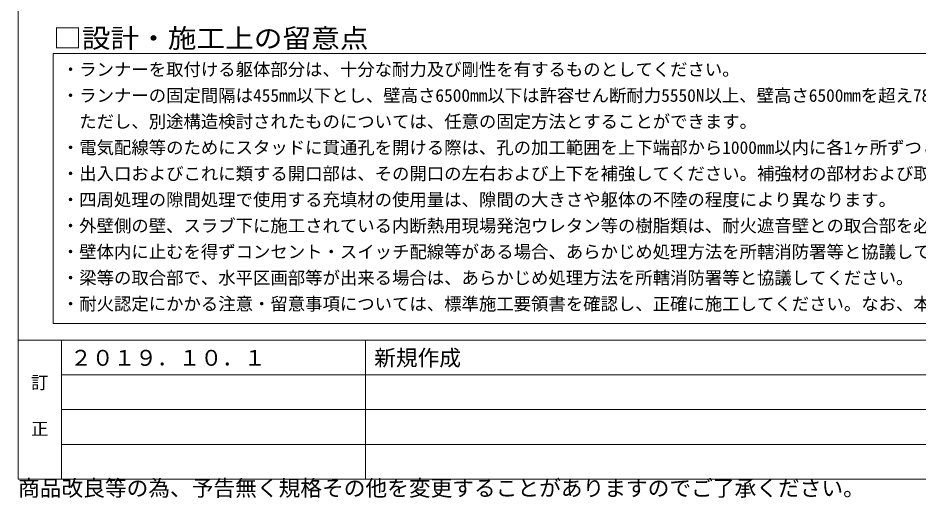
# Model space of a CAD drawing. Units: millimetres on the paper, enlarged 120 times. Extents: x -23400 to 38824, y -71984 to 16500.
# Drawn here: x -23400 to -10954, y -16761 to -10128 of the extents above; entities that cross this region are included whole.
import ezdxf
from ezdxf.enums import TextEntityAlignment as Align

# ---------------------------------------------------------------- set-up
doc = ezdxf.new("R2010")
doc.units = ezdxf.units.MM
doc.header["$LTSCALE"] = 120
doc.layers.add('0-6_文字・矢印', color=7, linetype='Continuous')
doc.layers.add('F-6_文字・矢印', color=7, linetype='Continuous')
doc.layers.add('F-3_ランナー', color=4, linetype='Continuous', lineweight=9)
doc.styles.add('ＭＳ ゴシック', font='')
doc.styles.get('ＭＳ ゴシック').set_extended_font_data('MS Gothic')

msp = doc.modelspace()

# ---------------------------------------------------------------- linework, layer by layer
at = {"layer": 'F-3_ランナー', "color": 3, "lineweight": 18}
for p, q in [((-23400, 16500), (-23400, -16500)), ((-22914.5, -10619.2), (-234.5, -10619.2)), ((-22914.5, -10619.2), (-22914.5, -14351.3)), ((-22914.5, -14351.3), (-234.5, -14351.3)), ((-23400, -14580), (23400, -14580)), ((-23400, -16500), (23400, -16500))]:
    msp.add_line(p, q, dxfattribs=at)
at = {"layer": 'F-3_ランナー', "color": 7, "lineweight": 18}
msp.add_line((-22800, -14580), (-22800, -16500), dxfattribs=at)
at = {"layer": 'F-3_ランナー'}
for p, q in [((-22800, -14580), (-22800, -16500)), ((-18600, -14580), (-18600, -16500)), ((-22800, -15060), (-9000, -15060)), ((-22800, -15540), (-9000, -15540)), ((-22800, -16020), (-9000, -16020))]:
    msp.add_line(p, q, dxfattribs=at)

# ---------------------------------------------------------------- texts
at = {"layer": '0-6_文字・矢印', "style": 'ＭＳ ゴシック'}
for s, p in [('・ランナーを取付ける躯体部分は、十分な耐力及び剛性を有するものとしてください。', (-22794.5, -10979.2)), ('・ランナーの固定間隔は455mm以下とし、壁高さ6500mm以下は許容せん断耐力5550N以上、壁高さ6500mmを超え7800mm以下は6700N以上のアンカー等を使用してください。', (-22794.5, -11339.2)), ('\u3000ただし、別途構造検討されたものについては、任意の固定方法とすることができます。', (-22794.5, -11699.2)), ('・電気配線等のためにスタッドに貫通孔を開ける際は、孔の加工範囲を上下端部から1000mm以内に各1ヶ所ずつとしてください。また貫通孔の形状は、直径36mm以下（へりあき30mm以上）としてください。', (-22794.5, -12059.2)), ('・出入口およびこれに類する開口部は、その開口の左右および上下を補強してください。補強材の部材および取付け方法は別途強度計算などを実施して選定してください。', (-22794.5, -12419.2)), ('・四周処理の隙間処理で使用する充填材の使用量は、隙間の大きさや躯体の不陸の程度により異なります。', (-22794.5, -12779.2)), ('・外壁側の壁、スラブ下に施工されている内断熱用現場発泡ウレタン等の樹脂類は、耐火遮音壁との取合部を必ず除去してください。', (-22794.5, -13139.2)), ('・壁体内に止むを得ずコンセント・スイッチ配線等がある場合、あらかじめ処理方法を所轄消防署等と協議してください。又、配線は配管（コンジットパイプ・PF管）内に設置してください。', (-22794.5, -13499.2)), ('・梁等の取合部で、水平区画部等が出来る場合は、あらかじめ処理方法を所轄消防署等と協議してください。', (-22794.5, -13859.2)), ('・耐火認定にかかる注意・留意事項については、標準施工要領書を確認し、正確に施工してください。なお、本図面に記載の無い事項についても同様です。', (-22794.5, -14219.2))]:
    msp.add_text(s, height=176, dxfattribs=at).set_placement(p, align=Align.BOTTOM_LEFT)
at = {"layer": 'F-6_文字・矢印', "style": 'ＭＳ ゴシック', "width": 1.1}
msp.add_text('□設計・施工上の留意点', height=263.9, dxfattribs=at).set_placement((-22914.5, -10619.2), align=Align.BOTTOM_LEFT)
at = {"layer": 'F-6_文字・矢印', "style": 'ＭＳ ゴシック'}
for s, height, p in [('新規作成', 219.9, (-18480, -15000)), ('２０１９．１０．１', 219.9, (-22680, -15000)), ('訂', 176, (-23220, -15305.6)), ('正', 176, (-23220, -15945.8)), ('商品改良等の為、予告無く規格その他を変更することがありますのでご了承ください。', 219.9, (-23400, -16800))]:
    msp.add_text(s, height=height, dxfattribs=at).set_placement(p, align=Align.BOTTOM_LEFT)

doc.saveas('drawing.dxf')
